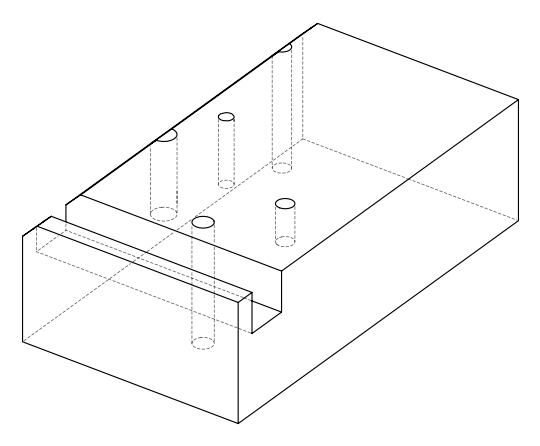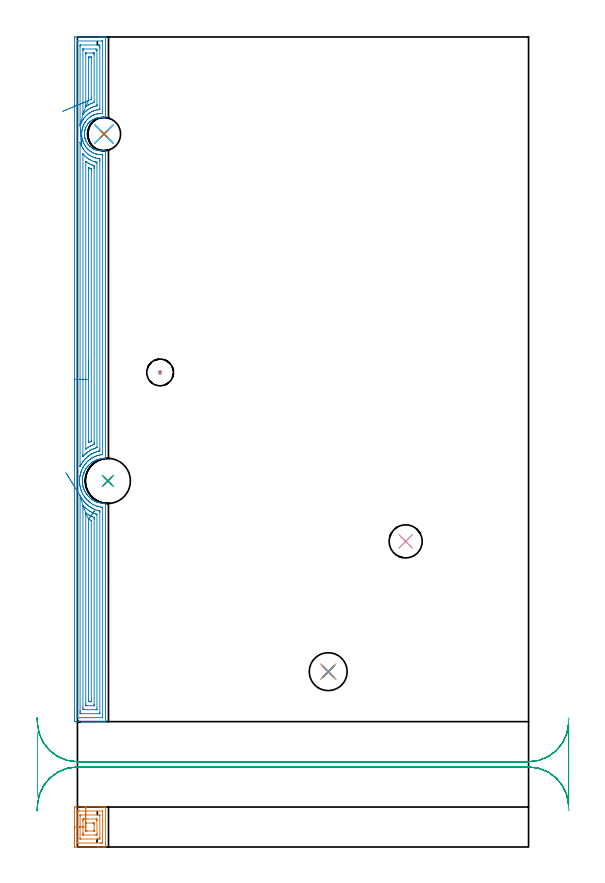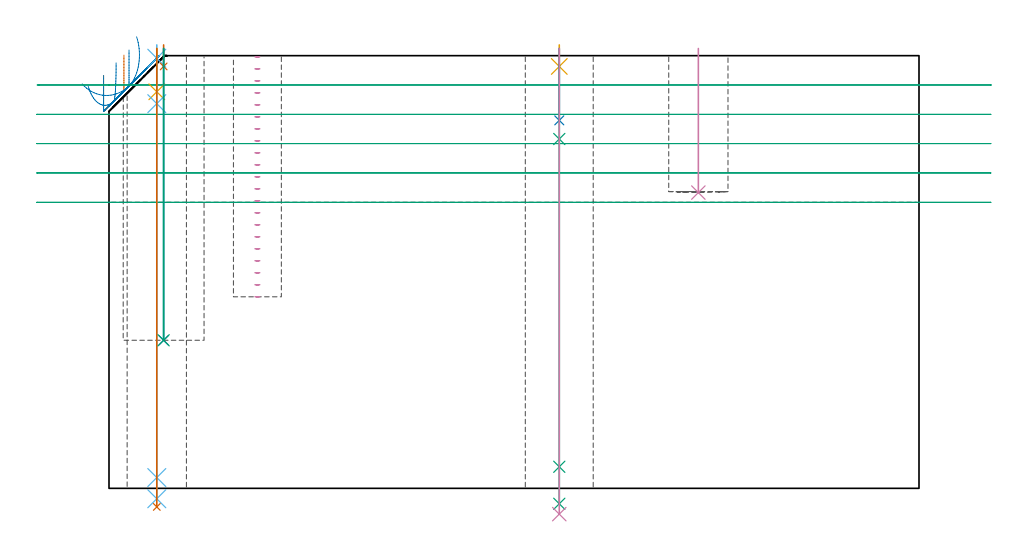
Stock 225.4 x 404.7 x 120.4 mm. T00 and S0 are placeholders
(PLAN: 16 operations, 12 tool changes, 27.5 min)
(1 AREA_MILL | FG_CHAMFER_SURFACE | UGT0205_001 | 1.2 min | 3278 mm3)
(2 AREA_MILL_1 | FG_CHAMFER_SURFACE_1 | UGT0205_001 | 16.14 min | 41947 mm3)
(3 MILL_RECTANGULAR_SLOT | SLOT_RECTANGULAR | UGT0201_019 | Follow Part, ap 10, ae 75% | 6.27 min | 390053 mm3)
(4 MILL_BLIND_HOLE_FROM_SOLID_MATERIAL | STEP1POCKET | UGT0201_129 | Spiral | 0.57 min | 9337 mm3)
(5 SPOT_DRILL | STEP1HOLE | NXT0321_9005460120000 | 0.05 min | 193 mm3)
(6 SPOT_DRILL_1 | STEP1HOLE_1 | NXT0321_9005460120000 | 0.03 min | 6 mm3)
(7 SPOT_DRILL_2 | STEP1POCKET_1 | NXT0321_9005460120000 | 0.05 min | 106 mm3)
(8 DRILL_BLIND_HOLE_INTO_CENTER | STEP1HOLE | UGT0301_515 | 0.08 min | 1547 mm3)
(9 GUN_DRILL_THROUGH_HOLE | STEP1HOLE | UGT0307_009 | 0.62 min | 11852 mm3)
(10 DRILL_TO_ENLARGE_THROUGH_HOLE | STEP1HOLE | UGT0301_257 | 0.52 min | 20157 mm3)
(11 DRILL_BLIND_HOLE_INTO_CENTER_1 | STEP1HOLE_1 | NXT0301_038 | 0.05 min | 256 mm3)
(12 GUN_DRILL_THROUGH_HOLE_1 | STEP1HOLE_1 | UGT0307_002 | 0.57 min | 3075 mm3)
(13 SPADE_DRILL_TO_ENLARGE_THROUGH_HOLE | STEP1HOLE_1 | UGT0306_007 | 0.51 min | 21754 mm3)
(14 DRILL_BLIND_HOLE_INTO_CENTER_2 | STEP1POCKET_1 | UGT0301_515 | 0.33 min | 8365 mm3)
(15 DRILL_TO_ENLARGE_BLIND_HOLE | STEP1POCKET_1 | UGT0301_378 | 0.33 min | 21968 mm3)
(16 INDEXABLE_INSERT_DRILL_BLIND_HOLE_FROM_SOLID | STEP1POCKET_2 | NXT0302_004 | 0.16 min | 8108 mm3)
(TOOL UGT0205_001 | Chamfer Mill 20 x 3 x 45 deg. | D20 FL50 Z2)
(TOOL UGT0201_019 | End mill 40 mm | D40 FL63 Z6)
(TOOL UGT0201_129 | Carbide End Mill 11.9 | D11.9 FL15 Z4)
(TOOL NXT0321_9005460120000 | NC Spot Drill, 142deg, 12mm, Carbide, Uncoated | D12 PA142 FL30 Z2)
(TOOL UGT0301_515 | Carbide Drill 12.0 mm | D12 PA118 FL101 Z2)
(TOOL UGT0307_009 | Gun Drill 12 mm | D12 PA130 FL24 Z1)
(TOOL UGT0301_257 | Twist Drill 18.9 mm | D18.9 PA118 FL135 Z2)
(TOOL NXT0301_038 | Carbide Drill 6.7mm [860.1-0670-034A1-MM 2214] | D6.7 PA140 FL53 Z2)
(TOOL UGT0307_002 | Gun Drill 6 mm | D6 PA130 FL24 Z1)
(TOOL UGT0306_007 | Spade Drill 16.5mm | D16.5 PA132 FL10 Z2)
(TOOL UGT0301_378 | Twist Drill Flat Bottom 22.5 mm | D22.5 PA180 FL155 Z2)
(TOOL NXT0302_004 | Index. Insert Drill 16.5mm [880-D1650L20-05] | D16.5 PA176 FL83 Z2)
(OP 1 AREA_MILL)
G17 G21 G94 G90
T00 M6
G54
G17 G0 G90 X-1.5 Y0. S1061 M3
G43 Z130.4 H0
Z114.9
G94 G1 Y0.038 Z114.028 F250.
Y0.152 Z113.164
Y0.341 Z112.312
Y0.603 Z111.48
Y0.937 Z110.674
Y1.34 Z109.9
Y1.808 Z109.164
Y2.34 Z108.472
Y2.929 Z107.829
Y3.572 Z107.24
Y4.264 Z106.709
Y5. Z106.24
Y5.774 Z105.837
Y6.58 Z105.503
Y7.412 Z105.241
Y8.264 Z105.052
Y9.128 Z104.938
Y10. Z104.9
Y19.381
X-1.497 Y19.668 Z104.902
X-1.492 Y19.99 Z104.906
X-1.166 Y20. Z105.232
X10.713 Z117.108
X12.155 Z118.551
X12.499 Z118.894
X13.187 Z119.587
X13.531 Z119.93
X13.938 Y19.998 Z120.33
X13.972 Y19.995 Z120.363
X13.997 Y19.991 Z120.388
X14. Y19.828 Z120.4
Y0.172
X13.997 Y0.01 Z120.388
X13.94 Y0.007 Z120.331
X13.53 Y0. Z119.93
X13.188 Z119.587
X12.499 Z118.894
X11.262 Z117.659
X10.713 Z117.108
X10.095 Z116.49
X-1.166 Z105.231
X-1.492 Y0.01 Z104.906
X-1.499 Y0.334 Z104.899
Y0.35
X-1.5 Y10. Z104.9
X-0.086 Z106.314
Y17.681
X-0.085 Y17.768 Z106.315
X-0.081 Y17.942 Z106.319
X-0.079 Y17.986 Z106.321
X-0.072 Y17.991 Z106.328
X-0.049 Y17.995 Z106.351
X0.001 Y17.998 Z106.401
X0.489 Y18. Z106.889
X0.894 Z107.294
X12.499 Y17.999 Z118.899
X12.557 Y17.998 Z118.957
X12.573 Y17.995 Z118.973
X12.577 Y17.992 Z118.977
X12.579 Y17.97 Z118.979
X12.583 Y17.855 Z118.983
X12.585 Y17.681 Z118.985
X12.586 Y17.594 Z118.986
Y2.319
X12.585 Y2.232 Z118.985
X12.581 Y2.058 Z118.981
X12.579 Y2.014 Z118.979
X12.572 Y2.009 Z118.972
X12.549 Y2.005 Z118.949
X12.499 Y2.002 Z118.899
X12.011 Y2. Z118.411
X11.606 Z118.006
X0.001 Y2.001 Z106.401
X-0.057 Y2.002 Z106.343
X-0.073 Y2.005 Z106.327
X-0.077 Y2.008 Z106.323
X-0.079 Y2.03 Z106.321
X-0.083 Y2.145 Z106.317
X-0.085 Y2.319 Z106.315
X-0.086 Y2.406 Z106.314
Y10.
X1.328 Z107.728
X1.329 Y15.372 Z107.729
Y15.807
X1.33 Y15.922 Z107.73
X1.333 Y15.978 Z107.733
X1.334 Y15.985 Z107.734
X1.348 Y15.99 Z107.748
X1.402 Y15.995 Z107.802
X1.595 Y15.999 Z107.995
X10.906 Z117.306
X11.034 Y15.998 Z117.434
X11.137 Y15.993 Z117.537
X11.165 Y15.99 Z117.565
X11.166 Y15.984 Z117.566
X11.169 Y15.96 Z117.569
X11.171 Y15.807 Z117.571
Y4.628
Y4.193
X11.17 Y4.078 Z117.57
X11.167 Y4.022 Z117.567
X11.166 Y4.015 Z117.566
X11.152 Y4.01 Z117.552
X11.098 Y4.006 Z117.498
X10.905 Y4.001 Z117.305
X1.594 Z107.994
X1.466 Y4.002 Z107.866
X1.363 Y4.007 Z107.763
X1.335 Y4.01 Z107.735
X1.333 Y4.016 Z107.733
X1.331 Y4.04 Z107.731
X1.329 Y4.193 Z107.729
X1.328 Y10. Z107.728
X2.743 Z109.143
Y13.063
Y13.127
X2.749 Y13.951 Z109.149
X2.759 Y13.99 Z109.159
X2.809 Y13.995 Z109.209
X2.918 Y13.998 Z109.318
X3.136 Y14. Z109.536
X3.572 Z109.972
X9.373 Z115.773
X9.586 Y13.998 Z115.986
X9.692 Y13.995 Z116.092
X9.74 Y13.99 Z116.14
X9.75 Y13.96 Z116.15
X9.757 Y13.191 Z116.157
Y13.127
Y6.873
X9.751 Y6.049 Z116.151
X9.741 Y6.01 Z116.141
X9.691 Y6.005 Z116.091
X9.582 Y6.002 Z115.982
X9.364 Y6. Z115.764
X8.928 Z115.328
X3.127 Z109.527
X2.914 Y6.002 Z109.314
X2.808 Y6.005 Z109.208
X2.76 Y6.01 Z109.16
X2.75 Y6.04 Z109.15
X2.743 Y6.809 Z109.143
Y6.873
Y10.
X4.157 Z110.557
X4.158 Y11.647 Z110.558
X4.163 Y11.955 Z110.563
X4.164 Y11.989 Z110.564
X4.177 Y11.992 Z110.577
X4.218 Y11.996 Z110.618
X4.3 Y11.999 Z110.7
X7.376 Y12. Z113.776
X8.035 Y11.998 Z114.435
X8.272 Y11.996 Z114.672
X8.327 Y11.99 Z114.727
X8.336 Y11.975 Z114.736
X8.339 Y11.93 Z114.739
X8.342 Y11.34 Z114.742
X8.343 Y11.032 Z114.743
Y8.66
X8.342 Y8.353 Z114.742
X8.337 Y8.045 Z114.737
X8.336 Y8.011 Z114.736
X8.323 Y8.008 Z114.723
X8.282 Y8.004 Z114.682
X8.2 Y8.001 Z114.6
X5.124 Y8. Z111.524
X4.465 Y8.002 Z110.865
X4.228 Y8.004 Z110.628
X4.173 Y8.01 Z110.573
X4.164 Y8.025 Z110.564
X4.161 Y8.07 Z110.561
X4.158 Y8.66 Z110.558
X4.157 Y8.968 Z110.557
Y9.553
Y10.
Y10.872 Z110.595
Y11.736 Z110.709
Y12.588 Z110.898
Y13.42 Z111.16
Y14.226 Z111.494
Y15. Z111.897
Y15.736 Z112.365
Y16.428 Z112.897
Y17.071 Z113.486
Y17.66 Z114.129
Y18.191 Z114.821
Y18.66 Z115.557
Y19.063 Z116.331
Y19.397 Z117.137
Y19.659 Z117.969
Y19.848 Z118.821
Y19.962 Z119.685
Y20. Z120.557
G0 Z130.4
M5
M2
(OP 2 AREA_MILL_1)
G17 G21 G94 G90
T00 M6
G54
G17 G0 G90 X-1.5 Y223.65 S1061 M3
G43 Z130.4 H0
Z114.9
G94 G1 Y223.688 Z114.028 F250.
Y223.802 Z113.164
Y223.991 Z112.312
Y224.253 Z111.48
Y224.587 Z110.674
Y224.99 Z109.9
Y225.459 Z109.164
Y225.99 Z108.472
Y226.579 Z107.829
Y227.222 Z107.24
Y227.914 Z106.708
Y228.65 Z106.24
Y229.424 Z105.837
Y230.23 Z105.503
Y231.062 Z105.241
Y231.914 Z105.052
Y232.778 Z104.938
Y233.65 Z104.9
Y404.096
X-1.497 Y404.383 Z104.902
X-1.492 Y404.69 Z104.906
X-1.179 Y404.7 Z105.218
X10.713 Z117.107
X11.289 Z117.686
X11.606 Z118.002
X12.182 Z118.578
X12.499 Z118.894
X13.132 Z119.532
X13.568 Z119.968
X13.945 Y404.693 Z120.336
X13.997 Y404.69 Z120.388
X14. Y404.542 Z120.4
Y364.384
X13.997 Y364.216 Z120.389
X13.942 Y364.225 Z120.334
X13.696 Y364.273 Z120.096
X13.524 Y364.312 Z119.924
X13.079 Y364.394 Z119.479
X12.635 Y364.451 Z119.035
X12.191 Y364.484 Z118.591
X11.747 Y364.493 Z118.147
X11.412 Y364.481 Z117.812
X11.303 Y364.477 Z117.702
X10.859 Y364.438 Z117.256
X10.713 Y364.417 Z117.11
X10.416 Y364.375 Z116.813
X9.971 Y364.287 Z116.367
X9.573 Y364.185 Z115.969
X9.528 Y364.174 Z115.924
X9.079 Y364.039 Z115.477
X8.639 Y363.868 Z115.038
X8.333 Y363.738 Z114.731
X8.035 Y363.582 Z114.433
X7.75 Y363.432 Z114.149
X7.589 Y363.336 Z113.987
X7.301 Y363.164 Z113.701
X7.178 Y363.081 Z113.578
X6.862 Y362.87 Z113.262
X6.827 Y362.844 Z113.227
X6.395 Y362.484 Z112.793
X6.358 Y362.451 Z112.756
X6.25 Y362.353 Z112.645
X6.162 Y362.275 Z112.561
X6.027 Y362.153 Z112.426
X5.975 Y362.106 Z112.372
X5.82 Y361.95 Z112.219
X5.738 Y361.856 Z112.137
X5.655 Y361.76 Z112.05
X5.545 Y361.636 Z111.944
X5.477 Y361.559 Z111.876
X5.444 Y361.52 Z111.842
X5.357 Y361.411 Z111.753
X5.237 Y361.261 Z111.632
X5.086 Y361.076 Z111.485
X5.062 Y361.039 Z111.462
X4.782 Y360.613 Z111.182
X4.544 Y360.205 Z110.94
X4.518 Y360.162 Z110.915
X4.465 Y360.055 Z110.862
X4.4 Y359.922 Z110.795
X4.198 Y359.521 Z110.597
X4.094 Y359.268 Z110.493
X3.935 Y358.823 Z110.334
X3.795 Y358.362 Z110.195
X3.744 Y358.138 Z110.137
X3.693 Y357.928 Z110.087
X3.649 Y357.692 Z110.042
X3.608 Y357.48 Z110.004
X3.549 Y357.033 Z109.948
X3.527 Y356.713 Z109.917
X3.525 Y356.711
X3.517 Y356.617 Z109.915
X3.516 Y356.615
X3.514 Y356.586 Z109.913
X3.503 Y356.25 Z109.901
X3.511 Y355.915 Z109.906
Y355.907
X3.516 Y355.804 Z109.912
X3.522 Y355.692 Z109.918
X3.546 Y355.461 Z109.938
X3.56 Y355.285 Z109.958
X3.564 Y355.244 Z109.962
X3.599 Y355.014 Z109.992
X3.628 Y354.798 Z110.027
X3.635 Y354.761 Z110.034
X3.718 Y354.349 Z110.117
X3.777 Y354.122 Z110.175
X3.833 Y353.903 Z110.231
X3.87 Y353.79 Z110.267
X3.977 Y353.454 Z110.374
X3.984 Y353.433 Z110.382
X4.061 Y353.23 Z110.456
X4.11 Y353.091 Z110.51
X4.141 Y353.009 Z110.54
X4.167 Y352.948 Z110.566
X4.199 Y352.876 Z110.596
X4.244 Y352.783 Z110.64
X4.383 Y352.493 Z110.782
X4.464 Y352.338 Z110.864
X4.582 Y352.115 Z110.981
X4.826 Y351.716 Z111.225
X5.006 Y351.445 Z111.405
X5.086 Y351.325 Z111.485
X5.162 Y351.221 Z111.562
X5.398 Y350.938 Z111.797
X5.54 Y350.767 Z111.939
X5.937 Y350.327 Z112.335
X5.975 Y350.291 Z112.373
X6.412 Y349.902 Z112.81
X6.862 Y349.533 Z113.262
X6.999 Y349.433 Z113.399
X7.371 Y349.19 Z113.77
X7.569 Y349.072 Z113.969
X7.75 Y348.964 Z114.15
X7.976 Y348.846 Z114.375
X8.035 Y348.816 Z114.432
X8.127 Y348.768 Z114.526
X8.176 Y348.742 Z114.575
X8.3 Y348.684 Z114.699
X8.482 Y348.601 Z114.876
X8.64 Y348.527 Z115.036
X8.77 Y348.48 Z115.166
X8.928 Y348.423 Z115.322
X9.081 Y348.367 Z115.478
X9.224 Y348.321 Z115.623
X9.526 Y348.226 Z115.926
X9.821 Y348.151 Z116.22
X9.969 Y348.113 Z116.369
X10.265 Y348.055 Z116.665
X10.414 Y348.025 Z116.814
X10.713 Y347.982 Z117.113
X10.858 Y347.962 Z117.258
X11.303 Y347.923 Z117.702
X11.747 Y347.907 Z118.146
X12.191 Y347.916 Z118.591
X12.636 Y347.949 Z119.035
X13.079 Y348.006 Z119.478
X13.525 Y348.088 Z119.923
X13.606 Y348.107 Z120.004
X13.838 Y348.159 Z120.235
X13.893 Y348.169 Z120.29
X13.995 Y348.185 Z120.391
X14. Y347.875 Z120.4
Y194.385
X13.997 Y194.156 Z120.389
X13.912 Y194.144 Z120.305
X13.081 Y194.121 Z119.475
X12.192 Y194.036 Z118.589
X11.303 Y193.887 Z117.702
X11.182 Y193.864 Z117.582
X10.692 Y193.727 Z117.092
X10.415 Y193.649 Z116.813
X10.267 Y193.601 Z116.663
X9.969 Y193.505 Z116.368
X9.774 Y193.43 Z116.172
X9.663 Y193.388 Z116.062
X9.527 Y193.335 Z115.925
X8.689 Y192.969 Z115.089
X8.638 Y192.944 Z115.038
X8.191 Y192.7 Z114.591
X8.054 Y192.619 Z114.454
X7.75 Y192.438 Z114.15
X7.589 Y192.333 Z113.989
X7.196 Y192.075 Z113.595
X6.862 Y191.827 Z113.262
X6.471 Y191.511 Z112.87
X6.09 Y191.181 Z112.488
X5.975 Y191.073 Z112.373
X5.804 Y190.9 Z112.201
X5.591 Y190.685 Z111.989
X5.295 Y190.369 Z111.694
X5.219 Y190.287 Z111.617
X5.086 Y190.131 Z111.485
X4.796 Y189.766 Z111.196
X4.52 Y189.393 Z110.919
X4.277 Y189.031 Z110.676
X4.198 Y188.913 Z110.597
X3.949 Y188.499 Z110.349
X3.71 Y188.055 Z110.108
X3.488 Y187.605 Z109.886
X3.311 Y187.203 Z109.707
X3.274 Y187.109 Z109.673
X3.197 Y186.907 Z109.596
X3.158 Y186.8 Z109.553
X3.123 Y186.711 Z109.52
X3.099 Y186.639 Z109.496
X2.973 Y186.265 Z109.371
X2.843 Y185.817 Z109.239
X2.733 Y185.371 Z109.129
X2.641 Y184.923 Z109.038
X2.612 Y184.746 Z109.01
X2.585 Y184.569 Z108.98
X2.569 Y184.476 Z108.966
X2.554 Y184.35 Z108.95
X2.515 Y184.029 Z108.911
X2.489 Y183.676 Z108.879
X2.48 Y183.582 Z108.873
X2.459 Y183.135 Z108.857
Y182.836 Z108.856
X2.46 Y182.812
Y182.786 Z108.854
Y182.777 Z108.855
X2.459 Y182.748 Z108.856
Y182.688
X2.478 Y182.241 Z108.872
X2.489 Y182.123 Z108.879
X2.501 Y181.938 Z108.898
X2.505 Y181.892 Z108.901
X2.512 Y181.793 Z108.909
X2.565 Y181.346 Z108.964
X2.636 Y180.899 Z109.036
X2.727 Y180.452 Z109.124
X2.769 Y180.278 Z109.167
X2.812 Y180.107 Z109.208
X2.831 Y180.027 Z109.229
X2.836 Y180.004 Z109.235
X2.902 Y179.776 Z109.3
X2.937 Y179.661 Z109.332
X2.965 Y179.558 Z109.362
X3.116 Y179.11 Z109.513
X3.282 Y178.664 Z109.68
X3.31 Y178.594 Z109.709
X3.572 Y178.039 Z109.97
X3.65 Y177.876 Z110.046
X3.699 Y177.77 Z110.096
X3.938 Y177.323 Z110.338
X4.139 Y176.984 Z110.538
X4.202 Y176.876 Z110.601
X4.51 Y176.425 Z110.91
X4.754 Y176.091 Z111.154
X4.833 Y175.982 Z111.233
X5.06 Y175.706 Z111.457
X5.086 Y175.674 Z111.484
X5.61 Y175.088 Z112.01
X5.789 Y174.905 Z112.189
X5.974 Y174.73 Z112.374
X6.58 Y174.194 Z112.979
X6.696 Y174.102 Z113.095
X6.863 Y173.972 Z113.261
X7.018 Y173.86 Z113.416
X7.303 Y173.655 Z113.7
X7.589 Y173.464 Z113.987
X7.751 Y173.355 Z114.149
X7.841 Y173.3 Z114.239
X8.035 Y173.189 Z114.434
X8.237 Y173.073 Z114.636
X8.436 Y172.968 Z114.835
X8.638 Y172.86 Z115.038
X8.867 Y172.752 Z115.265
X8.928 Y172.723 Z115.324
X9.038 Y172.67 Z115.438
X9.08 Y172.651 Z115.479
X9.208 Y172.595 Z115.607
X9.374 Y172.523 Z115.77
X9.527 Y172.457 Z115.925
X9.653 Y172.406 Z116.052
X9.745 Y172.373 Z116.144
X10.032 Y172.271 Z116.432
X10.414 Y172.151 Z116.814
X11.302 Y171.921 Z117.702
X12.191 Y171.764 Z118.589
X13.079 Y171.679 Z119.477
X13.929 Y171.655 Z120.328
X13.992 Y171.65 Z120.39
X13.995 Y171.646 Z120.393
X14. Y171.629 Z120.4
Y62.758
X13.997 Y62.61 Z120.388
X13.945 Y62.607 Z120.336
X13.568 Y62.6 Z119.967
X13.132 Z119.532
X12.499 Z118.894
X11.289 Z117.686
X10.713 Z117.108
X-1.13 Z105.267
X-1.18 Y62.601 Z105.217
X-1.492 Y62.61 Z104.906
X-1.499 Y62.92 Z104.899
Y62.941
X-1.5 Y233.65 Z104.9
X-0.086 Z106.314
Y402.398
X-0.084 Y402.485 Z106.316
X-0.079 Y402.658 Z106.321
X-0.077 Y402.692 Z106.323
X-0.071 Y402.694 Z106.329
X-0.047 Y402.697 Z106.353
X0.001 Y402.699 Z106.401
X12.11 Z118.51
X12.499 Y402.692 Z118.899
X12.553 Y402.69 Z118.953
X12.579 Y402.68 Z118.979
X12.585 Y402.311 Z118.985
X12.586 Y367.421 Z118.986
X12.581 Y366.615 Z118.981
X12.579 Y366.535 Z118.979
X12.571 Y366.468 Z118.971
X12.499 Y366.47 Z118.899
X11.735 Y366.487 Z118.135
X11.606 Y366.482 Z118.006
X10.891 Y366.438 Z117.291
X10.713 Y366.418 Z117.113
X10.112 Y366.324 Z116.512
X9.821 Y366.267 Z116.221
X9.384 Y366.16 Z115.784
X8.928 Y366.029 Z115.328
X8.696 Y365.955 Z115.096
X8.089 Y365.723 Z114.489
X8.051 Y365.707 Z114.451
X8.035 Y365.699 Z114.435
X7.462 Y365.404 Z113.862
X7.143 Y365.23 Z113.543
X6.892 Y365.081 Z113.292
X6.489 Y364.831 Z112.889
X6.347 Y364.733 Z112.747
X6.25 Y364.662 Z112.65
X5.849 Y364.339 Z112.249
X5.357 Y363.921 Z111.757
X4.921 Y363.482 Z111.321
X4.531 Y363.046 Z110.931
X4.5 Y363.01 Z110.9
X4.109 Y362.509 Z110.509
X3.869 Y362.153 Z110.269
X3.754 Y361.972 Z110.154
X3.572 Y361.676 Z109.972
X3.421 Y361.412 Z109.821
X3.342 Y361.261 Z109.742
X3.122 Y360.818 Z109.522
X2.915 Y360.369 Z109.315
X2.874 Y360.272 Z109.274
X2.847 Y360.201 Z109.247
X2.679 Y359.738 Z109.079
X2.615 Y359.54 Z109.015
X2.596 Y359.476 Z108.996
X2.494 Y359.122 Z108.894
X2.423 Y358.84 Z108.823
X2.361 Y358.584 Z108.761
X2.267 Y358.104 Z108.667
X2.203 Y357.692 Z108.603
X2.156 Y357.322 Z108.556
X2.114 Y356.799 Z108.514
X2.101 Y356.485 Z108.501
Y355.907
X2.105 Y355.748 Z108.505
X2.114 Y355.579 Z108.514
X2.165 Y355.014 Z108.565
X2.222 Y354.579 Z108.622
X2.3 Y354.122 Z108.7
X2.448 Y353.461 Z108.848
X2.508 Y353.23 Z108.908
X2.679 Y352.667 Z109.079
X2.796 Y352.337 Z109.196
X2.865 Y352.151 Z109.265
X3.056 Y351.711 Z109.456
X3.184 Y351.445 Z109.584
X3.572 Y350.722 Z109.972
X3.671 Y350.552 Z110.071
X3.831 Y350.293 Z110.231
X4.161 Y349.821 Z110.561
X4.285 Y349.66 Z110.685
X4.465 Y349.447 Z110.865
X5.062 Y348.768 Z111.462
X5.357 Y348.488 Z111.757
X5.679 Y348.202 Z112.079
X6.071 Y347.875 Z112.471
X6.25 Y347.74 Z112.65
X6.696 Y347.43 Z113.096
X7.143 Y347.166 Z113.543
X7.47 Y346.983 Z113.87
X8.035 Y346.712 Z114.435
X8.501 Y346.518 Z114.901
X8.928 Y346.376 Z115.328
X9.294 Y346.263 Z115.694
X9.779 Y346.132 Z116.179
X9.821 Y346.124 Z116.221
X9.986 Y346.09 Z116.386
X10.713 Y345.981 Z117.113
X10.84 Y345.964 Z117.24
X11.606 Y345.921 Z118.006
X11.781 Y345.915 Z118.181
X12.499 Y345.934 Z118.899
X12.548 Z118.948
X12.571 Y345.932 Z118.971
X12.579 Y345.904 Z118.979
X12.581 Y345.807 Z118.981
X12.585 Y345.459 Z118.985
X12.586 Y345.285 Z118.986
Y345.198
X12.585 Y196.976 Z118.985
X12.58 Y196.17 Z118.98
X12.579 Y196.09 Z118.979
X11.795 Y195.981 Z118.195
X11.606 Y195.948 Z118.006
X11.038 Y195.845 Z117.438
X10.713 Y195.761 Z117.113
X10.333 Y195.657 Z116.733
X9.821 Y195.502 Z116.221
X9.652 Y195.447 Z116.052
X9.19 Y195.277 Z115.59
X9.006 Y195.2 Z115.406
X8.928 Y195.166 Z115.328
X8.391 Y194.922 Z114.791
X8.035 Y194.748 Z114.435
X7.799 Y194.621 Z114.199
X7.377 Y194.385 Z113.777
X7.231 Y194.297 Z113.631
X7.143 Y194.24 Z113.543
X6.695 Y193.941 Z113.095
X6.25 Y193.627 Z112.65
X6.173 Y193.57 Z112.573
X6.074 Y193.493 Z112.474
X5.685 Y193.165 Z112.085
X5.357 Y192.882 Z111.757
X5.21 Y192.748 Z111.61
X5.057 Y192.6 Z111.457
X4.765 Y192.3 Z111.165
X4.465 Y191.983 Z110.865
X4.334 Y191.839 Z110.734
X4.221 Y191.708 Z110.621
X3.935 Y191.345 Z110.335
X3.572 Y190.878 Z109.972
X3.545 Y190.842 Z109.945
X3.527 Y190.816 Z109.927
X3.191 Y190.304 Z109.591
X2.955 Y189.923 Z109.355
X2.854 Y189.749 Z109.254
X2.679 Y189.437 Z109.079
X2.54 Y189.17 Z108.94
X2.471 Y189.031 Z108.871
X2.252 Y188.565 Z108.652
X2.065 Y188.138 Z108.465
X2.018 Y188.023 Z108.418
X1.986 Y187.939 Z108.386
X1.787 Y187.394 Z108.187
X1.749 Y187.283 Z108.149
X1.738 Y187.246 Z108.138
X1.546 Y186.595 Z107.946
X1.483 Y186.354 Z107.883
X1.37 Y185.878 Z107.77
X1.285 Y185.461 Z107.685
X1.252 Y185.282 Z107.652
X1.227 Y185.128 Z107.627
X1.151 Y184.569 Z107.551
X1.123 Y184.34 Z107.523
X1.071 Y183.676 Z107.471
X1.064 Y183.507 Z107.464
X1.05 Y182.784 Z107.45
X1.051 Y182.627 Z107.451
X1.086 Y181.892 Z107.486
X1.104 Y181.682 Z107.504
X1.178 Y180.999 Z107.578
X1.198 Y180.847 Z107.598
X1.227 Y180.667 Z107.627
X1.332 Y180.107 Z107.732
X1.459 Y179.542 Z107.859
X1.543 Y179.215 Z107.943
X1.787 Y178.405 Z108.187
X1.828 Y178.281 Z108.228
X2.025 Y177.765 Z108.425
X2.167 Y177.43 Z108.567
X2.493 Y176.723 Z108.893
X2.589 Y176.537 Z108.989
X2.679 Y176.369 Z109.079
X3.095 Y175.645 Z109.495
X3.572 Y174.939 Z109.972
X3.706 Y174.753 Z110.106
X4.147 Y174.178 Z110.547
X4.428 Y173.86 Z110.828
X4.465 Y173.82 Z110.865
X4.876 Y173.383 Z111.276
X5.302 Y172.968 Z111.702
X5.357 Y172.917 Z111.757
X5.806 Y172.52 Z112.206
X6.25 Y172.176 Z112.65
X6.383 Y172.075 Z112.783
X7.143 Y171.56 Z113.543
X7.78 Y171.183 Z114.18
X8.035 Y171.049 Z114.435
X8.31 Y170.909 Z114.71
X8.928 Y170.635 Z115.328
X9.163 Y170.534 Z115.563
X9.814 Y170.291 Z116.214
X9.824 Y170.288 Z116.224
X10.713 Y170.048 Z117.113
X11.042 Y169.962 Z117.442
X11.606 Y169.861 Z118.006
X12.123 Y169.774 Z118.523
X12.499 Y169.728 Z118.899
X12.545 Y169.72 Z118.945
X12.57 Y169.713 Z118.97
X12.579 Y169.704 Z118.979
X12.581 Y169.659 Z118.981
X12.585 Y169.485 Z118.985
Y169.398
X12.586 Y169.311 Z118.986
X12.585 Y64.903 Z118.985
X12.584 Y64.815 Z118.984
X12.579 Y64.642 Z118.979
X12.577 Y64.608 Z118.977
X12.571 Y64.606 Z118.971
X12.547 Y64.603 Z118.947
X12.499 Y64.601 Z118.899
X0.39 Z106.79
X0.001 Y64.608 Z106.401
X-0.053 Y64.61 Z106.347
X-0.079 Y64.62 Z106.321
X-0.085 Y64.989 Z106.315
X-0.086 Y233.65 Z106.314
X1.328 Z107.728
X1.329 Y351.977 Z107.729
X1.33 Y352.005 Z107.73
X1.334 Y352. Z107.734
X1.354 Y351.945 Z107.754
X1.387 Y351.844 Z107.787
X1.535 Y351.445 Z107.935
X1.787 Y350.81 Z108.187
X1.901 Y350.552 Z108.301
X2. Y350.339 Z108.4
X2.365 Y349.66 Z108.765
X2.477 Y349.459 Z108.877
X2.679 Y349.128 Z109.079
X2.915 Y348.768 Z109.315
X3.181 Y348.379 Z109.581
X3.572 Y347.884 Z109.972
X3.579 Y347.875 Z109.979
X3.63 Y347.817 Z110.03
X4.4 Y346.983 Z110.8
X4.465 Y346.921 Z110.865
X5.066 Y346.382 Z111.466
X5.357 Y346.145 Z111.757
X5.427 Y346.09 Z111.827
X5.908 Y345.755 Z112.308
X6.25 Y345.532 Z112.65
X6.812 Y345.198 Z113.212
X7.143 Y345.029 Z113.543
X7.48 Y344.861 Z113.88
X8.035 Y344.631 Z114.435
X8.909 Y344.325 Z115.309
X8.928 Y344.319 Z115.328
X8.972 Y344.306 Z115.372
X9.821 Y344.114 Z116.221
X10.056 Y344.07 Z116.456
X10.713 Y343.977 Z117.113
X11.08 Y343.94 Z117.48
X11.164 Y343.926 Z117.564
X11.167 Y343.852 Z117.567
X11.17 Y343.413 Z117.57
X11.171 Y342.956 Z117.571
Y342.521
Y198.847
X11.17 Y198.391 Z117.57
X11.166 Y197.955 Z117.566
X11.165 Y197.906 Z117.565
X10.837 Y197.831 Z117.237
X10.713 Y197.799 Z117.113
X10.134 Y197.641 Z116.534
X9.821 Y197.548 Z116.221
X9.451 Y197.431 Z115.851
X8.928 Y197.244 Z115.328
X8.796 Y197.194 Z115.196
X8.476 Y197.062 Z114.876
X8.171 Y196.927 Z114.571
X8.035 Y196.863 Z114.435
X7.569 Y196.636 Z113.969
X7.143 Y196.406 Z113.543
X6.991 Y196.321 Z113.391
X6.732 Y196.17 Z113.132
X6.438 Y195.982 Z112.838
X6.25 Y195.856 Z112.65
X5.908 Y195.619 Z112.308
X5.432 Y195.277 Z111.832
X5.39 Y195.245 Z111.79
X5.357 Y195.217 Z111.757
X4.907 Y194.836 Z111.307
X4.465 Y194.454 Z110.865
X4.428 Y194.421 Z110.828
X4.391 Y194.385 Z110.791
X3.987 Y193.97 Z110.387
X3.572 Y193.541 Z109.972
X3.549 Y193.516 Z109.949
X3.528 Y193.493 Z109.928
X3.145 Y193.027 Z109.545
X2.805 Y192.6 Z109.205
X2.751 Y192.529 Z109.151
X2.679 Y192.431 Z109.079
X2.383 Y192.004 Z108.783
X2.182 Y191.708 Z108.582
X2.029 Y191.465 Z108.429
X1.787 Y191.069 Z108.187
X1.694 Y190.908 Z108.094
X1.643 Y190.816 Z108.043
X1.448 Y190.452 Z107.848
X1.381 Y190.329 Z107.781
X1.349 Y190.273 Z107.749
X1.338 Y190.256 Z107.738
X1.335 Y190.267 Z107.735
X1.33 Y190.307 Z107.73
X1.329 Y190.33 Z107.729
Y190.381
X1.328 Y233.65 Z107.728
X2.743 Z109.143
Y346.09
X2.744 Y346.213 Z109.144
X2.746 Y346.242 Z109.146
X2.747 Y346.244 Z109.147
X2.752 Y346.242 Z109.152
X2.779 Y346.218 Z109.179
X3.572 Y345.366 Z109.972
X3.749 Y345.198 Z110.149
X4.465 Y344.574 Z110.865
X4.799 Y344.306 Z111.199
X5.357 Y343.911 Z111.757
X5.656 Y343.718 Z112.056
X6.155 Y343.413 Z112.555
X6.25 Y343.36 Z112.65
X6.37 Y343.293 Z112.77
X7.143 Y342.922 Z113.543
X7.969 Y342.588 Z114.369
X8.035 Y342.564 Z114.435
X8.163 Y342.521 Z114.563
X8.741 Y342.342 Z115.141
X8.928 Y342.293 Z115.328
X9.233 Y342.216 Z115.633
X9.596 Y342.131 Z115.996
X9.651 Y342.117 Z116.051
X9.711 Y342.101 Z116.111
X9.75 Y342.088 Z116.15
X9.757 Y341.629 Z116.157
Y199.803
X9.756 Y199.739 Z116.156
X9.753 Y199.636 Z116.153
X9.751 Y199.592 Z116.151
X9.247 Y199.421 Z115.647
X8.928 Y199.308 Z115.328
X8.592 Y199.183 Z114.992
X8.035 Y198.961 Z114.435
X7.955 Y198.927 Z114.355
X7.77 Y198.847 Z114.17
X7.345 Y198.645 Z113.745
X7.143 Y198.543 Z113.543
X6.76 Y198.337 Z113.16
X6.25 Y198.052 Z112.65
X6.188 Y198.016 Z112.588
X6.087 Y197.955 Z112.487
X5.648 Y197.664 Z112.048
X5.357 Y197.467 Z111.757
X5.12 Y197.299 Z111.52
X4.797 Y197.062 Z111.197
X4.612 Y196.915 Z111.012
X4.465 Y196.794 Z110.865
X4.127 Y196.507 Z110.527
X3.737 Y196.17 Z110.137
X3.652 Y196.09 Z110.052
X3.572 Y196.013 Z109.972
X3.207 Y195.642 Z109.607
X2.852 Y195.277 Z109.252
X2.823 Y195.249 Z109.223
X2.764 Y195.193 Z109.164
X2.756 Y195.188 Z109.156
X2.75 Y195.207 Z109.15
X2.746 Y195.277 Z109.146
X2.744 Y195.407 Z109.144
X2.743 Y196.106 Z109.143
Y233.65
X4.157 Z110.557
X4.158 Y341.936 Z110.558
X4.16 Y342.244 Z110.56
X4.164 Y342.448 Z110.564
X4.167 Y342.496 Z110.567
X4.195 Y342.48 Z110.595
X4.261 Y342.437 Z110.661
X4.465 Y342.301 Z110.865
X5.141 Y341.845 Z111.541
X5.357 Y341.717 Z111.757
X5.51 Y341.629 Z111.91
X6.25 Y341.244 Z112.65
X6.975 Y340.904 Z113.375
X7.143 Y340.837 Z113.543
X7.399 Y340.736 Z113.799
X8.035 Y340.513 Z114.435
X8.235 Y340.442 Z114.635
X8.298 Y340.418 Z114.698
X8.327 Y340.405 Z114.727
X8.336 Y340.355 Z114.736
X8.339 Y340.151 Z114.739
X8.342 Y339.844 Z114.742
X8.343 Y339.536 Z114.743
Y338.951
Y202.109
X8.341 Y201.524 Z114.741
X8.338 Y201.221 Z114.738
X8.336 Y201.18 Z114.736
X8.309 Y201.165 Z114.709
X8.233 Y201.13 Z114.633
X8.035 Y201.045 Z114.435
X7.745 Y200.922 Z114.145
X7.143 Y200.661 Z113.543
X7.122 Y200.652 Z113.522
X7.079 Y200.632 Z113.479
X6.529 Y200.353 Z112.929
X6.25 Y200.203 Z112.65
X5.953 Y200.036 Z112.353
X5.446 Y199.739 Z111.846
X5.392 Y199.705 Z111.792
X5.357 Y199.683 Z111.757
X4.859 Y199.345 Z111.259
X4.465 Y199.072 Z110.865
X4.333 Y198.979 Z110.733
X4.242 Y198.915 Z110.642
X4.192 Y198.883 Z110.592
X4.166 Y198.867 Z110.566
X4.163 Y198.9 Z110.563
X4.159 Y198.982 Z110.559
X4.158 Y199.038 Z110.558
X4.157 Y199.155 Z110.557
Y233.65
X5.571 Z111.971
Y338.059
X5.572 Y338.737 Z111.972
X5.574 Y338.951 Z111.974
X5.578 Y339.29 Z111.978
X5.59 Y339.437 Z111.99
X5.917 Y339.285 Z112.317
X6.25 Y339.134 Z112.65
X6.658 Y338.951 Z113.058
X6.843 Y338.871 Z113.243
X6.917 Y338.838 Z113.317
X6.922 Y338.821 Z113.322
X6.924 Y338.781 Z113.324
X6.927 Y338.612 Z113.327
X6.929 Y338.273 Z113.329
Y338.059
X6.928 Y202.97 Z113.328
X6.927 Y202.8 Z113.327
X6.924 Y202.716 Z113.324
X6.922 Y202.679 Z113.322
X6.9 Y202.659 Z113.3
X6.401 Y202.417 Z112.801
X6.3 Y202.367 Z112.7
X5.578 Y201.997 Z111.978
X5.574 Y202.2 Z111.974
X5.573 Y202.417 Z111.973
X5.571 Y203.095 Z111.971
Y203.309
Y233.65
Y234.522 Z112.009
Y235.387 Z112.123
Y236.238 Z112.312
Y237.07 Z112.574
Y237.876 Z112.908
Y238.65 Z113.311
Y239.386 Z113.78
Y240.078 Z114.311
Y240.721 Z114.9
Y241.31 Z115.543
Y241.842 Z116.235
Y242.31 Z116.971
Y242.713 Z117.745
Y243.047 Z118.551
Y243.309 Z119.383
Y243.498 Z120.235
Y243.612 Z121.1
Y243.65 Z121.971
G0 Z130.4
X-5.793 Y187.044
Z111.912
G1 X-5.561 Y186.67 Z111.159
X-5.295 Y186.242 Z110.447
X-4.997 Y185.762 Z109.782
X-4.67 Y185.236 Z109.168
X-4.316 Y184.665 Z108.611
X-3.938 Y184.056 Z108.114
X-3.538 Y183.412 Z107.682
X-3.121 Y182.738 Z107.318
X-2.687 Y182.041 Z107.024
X-2.243 Y181.324 Z106.802
X-1.789 Y180.593 Z106.655
X-1.331 Y179.854 Z106.584
X-0.871 Y179.113 Z106.589
X-0.413 Y178.375 Z106.669
X0.04 Y177.646 Z106.825
X0.484 Y176.931 Z107.055
X0.915 Y176.235 Z107.358
X1.331 Y175.565 Z107.731
X1.345 Y175.543 Z107.745
X1.787 Y174.74 Z108.187
X2.12 Y174.195 Z108.52
X2.345 Y173.86 Z108.745
X2.679 Y173.378 Z109.079
X2.993 Y172.968 Z109.393
X3.248 Y172.647 Z109.648
X3.572 Y172.275 Z109.972
X3.752 Y172.075 Z110.152
X4.098 Y171.713 Z110.498
X4.465 Y171.36 Z110.865
X4.655 Y171.183 Z111.055
X5.029 Y170.86 Z111.429
X5.357 Y170.594 Z111.757
X5.752 Y170.291 Z112.152
X6.25 Y169.948 Z112.65
X6.574 Y169.729 Z112.974
X7.124 Y169.398 Z113.524
X7.169 Y169.372 Z113.569
X8.035 Y168.941 Z114.435
X8.866 Y168.568 Z115.266
X8.928 Y168.545 Z115.328
X9.038 Y168.506 Z115.438
X9.821 Y168.26 Z116.221
X10.171 Y168.156 Z116.571
X10.713 Y168.017 Z117.113
X11.038 Y167.94 Z117.438
X11.113 Y167.921 Z117.513
X11.154 Y167.907 Z117.554
X11.165 Y167.9 Z117.565
X11.166 Y167.887 Z117.566
X11.17 Y167.766 Z117.57
X11.171 Y167.614 Z117.571
Y167.156
Y67.209
X11.169 Y66.774 Z117.569
X11.167 Y66.66 Z117.567
X11.165 Y66.612 Z117.565
X11.061 Y66.607 Z117.461
X10.886 Y66.601 Z117.286
X1.96 Z108.36
X1.787 Y66.604 Z108.187
X1.613 Y66.61 Z108.013
X1.335 Y66.631 Z107.735
X1.333 Y66.774 Z107.733
X1.33 Y67.231 Z107.73
X1.329 Y67.666 Z107.729
Y68.124
Y175.441
X1.331 Y175.565 Z107.731
X2.749 Y170.596 Z109.149
X2.841 Y170.525 Z109.241
X3.076 Y170.291 Z109.476
X3.572 Y169.802 Z109.972
X4.013 Y169.398 Z110.413
X4.465 Y169.012 Z110.865
X5.113 Y168.506 Z111.513
X5.357 Y168.333 Z111.757
X5.915 Y167.948 Z112.315
X6.25 Y167.748 Z112.65
X6.48 Y167.614 Z112.88
X7.143 Y167.27 Z113.543
X7.827 Y166.93 Z114.227
X8.035 Y166.838 Z114.435
X8.306 Y166.721 Z114.706
X8.928 Y166.499 Z115.328
X9.271 Y166.378 Z115.671
X9.589 Y166.275 Z115.989
X9.733 Y166.226 Z116.133
X9.751 Y166.216 Z116.151
X9.753 Y166.2 Z116.153
X9.755 Y166.157 Z116.155
X9.757 Y166.069 Z116.157
Y165.892
Y69.451
X9.751 Y68.628 Z116.151
X9.747 Y68.609 Z116.147
X9.726 Y68.607 Z116.126
X9.673 Y68.603 Z116.073
X9.567 Y68.601 Z115.967
X9.354 Y68.6 Z115.754
X3.53 Y68.601 Z109.93
X2.75 Y68.629 Z109.15
X2.743 Y69.387 Z109.143
Y69.451
Y170.227
X2.749 Y170.596 Z109.149
X4.163 Y166.939 Z110.563
X4.464 Y166.721 Z110.864
X5.357 Y166.12 Z111.757
X5.834 Y165.829 Z112.234
X6.25 Y165.603 Z112.65
X6.734 Y165.345 Z113.134
X7.143 Y165.151 Z113.543
X7.6 Y164.936 Z114.
X8.035 Y164.76 Z114.435
X8.33 Y164.642 Z114.73
X8.338 Y164.634 Z114.738
X8.34 Y164.632 Z114.74
X8.342 Y164.044 Z114.742
X8.343 Y163.737 Z114.743
Y71.236
X8.342 Y70.929 Z114.742
X8.338 Y70.622 Z114.738
X8.336 Y70.609 Z114.736
X8.332 Y70.606 Z114.732
X8.314 Y70.602 Z114.714
X8.274 Y70.601 Z114.674
X8.194 Y70.6 Z114.594
X5.101 Z111.501
X4.465 Y70.601 Z110.865
X4.205 Y70.604 Z110.605
X4.171 Y70.61 Z110.571
X4.164 Y70.619 Z110.564
X4.161 Y70.647 Z110.561
X4.158 Y71.236 Z110.558
X4.157 Y71.543 Z110.557
Y166.136
X4.16 Y166.721 Z110.56
X4.163 Y166.939 Z110.563
X5.576 Y163.81 Z111.976
X5.59 Y163.811 Z111.99
X6.25 Y163.475 Z112.65
X6.894 Y163.152 Z113.294
X6.922 Y163.124 Z113.322
X6.924 Y163.108 Z113.324
X6.927 Y163.067 Z113.327
X6.928 Y162.982 Z113.328
X6.929 Y162.812 Z113.329
X6.928 Y73.235 Z113.328
X6.926 Y73.021 Z113.326
X6.922 Y72.682 Z113.322
X6.917 Y72.61 Z113.317
X6.811 Y72.605 Z113.211
X6.669 Y72.601 Z113.069
X6.25 Z112.65
X5.776 Y72.602 Z112.176
X5.618 Y72.607 Z112.018
X5.587 Y72.61 Z111.987
X5.578 Y72.663 Z111.978
X5.574 Y72.804 Z111.974
X5.573 Y73.021 Z111.973
X5.571 Y73.699 Z111.971
Y73.913
Y163.745
X5.572 Y163.788 Z111.972
X5.574 Y163.808 Z111.974
X5.576 Y163.81 Z111.976
X6.003 Y164.406 Z112.448
X6.406 Y164.966 Z112.982
X6.779 Y165.487 Z113.574
X7.121 Y165.963 Z114.219
X7.429 Y166.392 Z114.914
X7.701 Y166.771 Z115.652
X7.934 Y167.095 Z116.427
X8.126 Y167.364 Z117.234
X8.277 Y167.574 Z118.068
X8.385 Y167.724 Z118.92
X8.449 Y167.814 Z119.786
X8.469 Y167.842 Z120.657
X8.445 Y167.808 Z121.529
X8.376 Y167.712 Z122.393
X8.264 Y167.556 Z123.244
X8.109 Y167.34 Z124.075
X7.912 Y167.066 Z124.879
X7.676 Y166.736 Z125.651
G0 Z130.4
X1.975 Y351.18
Z118.397
G1 X1.976 Y351.16 Z117.525
X1.972 Y351.216 Z116.654
X1.963 Y351.347 Z115.792
X1.95 Y351.553 Z114.944
X1.931 Y351.832 Z114.118
X1.907 Y352.182 Z113.319
X1.88 Y352.599 Z112.553
X1.847 Y353.082 Z111.827
X1.811 Y353.626 Z111.146
X1.771 Y354.227 Z110.515
X1.727 Y354.881 Z109.939
X1.68 Y355.582 Z109.423
X1.63 Y356.326 Z108.969
X1.578 Y357.106 Z108.582
X1.523 Y357.917 Z108.265
X1.468 Y358.752 Z108.02
X1.41 Y359.606 Z107.849
X1.352 Y360.471 Z107.752
X1.335 Y360.725 Z107.735
X1.332 Y360.823 Z107.732
X1.329 Y361.261 Z107.729
X1.328 Y361.497 Z107.728
X1.329 Y400.091 Z107.729
X1.331 Y400.526 Z107.731
X1.333 Y400.64 Z107.733
X1.335 Y400.688 Z107.735
X1.439 Y400.693 Z107.839
X1.614 Y400.699 Z108.014
X10.54 Z116.94
X10.713 Y400.696 Z117.113
X10.887 Y400.69 Z117.287
X11.165 Y400.669 Z117.565
X11.167 Y400.526 Z117.567
X11.17 Y400.069 Z117.57
X11.171 Y399.634 Z117.571
Y399.176
Y368.835
X11.17 Y368.682 Z117.57
X11.167 Y368.56 Z117.567
X11.165 Y368.486 Z117.565
X11.128 Y368.471 Z117.528
X10.713 Y368.432 Z117.113
X10.685 Y368.429 Z117.085
X10.459 Y368.4 Z116.859
X9.91 Y368.31 Z116.31
X9.821 Y368.291 Z116.221
X9.187 Y368.141 Z115.587
X8.928 Y368.07 Z115.328
X8.495 Y367.941 Z114.895
X8.035 Y367.77 Z114.435
X7.847 Y367.696 Z114.247
X7.41 Y367.508 Z113.81
X7.232 Y367.419 Z113.632
X7.143 Y367.372 Z113.543
X6.652 Y367.106 Z113.052
X6.25 Y366.868 Z112.65
X6.094 Y366.772 Z112.494
X5.852 Y366.615 Z112.252
X5.563 Y366.41 Z111.963
X5.357 Y366.247 Z111.757
X5.07 Y366.01 Z111.47
X4.731 Y365.723 Z111.131
X4.592 Y365.596 Z110.992
X4.465 Y365.474 Z110.865
X4.143 Y365.152 Z110.543
X3.845 Y364.831 Z110.245
X3.718 Y364.685 Z110.118
X3.572 Y364.511 Z109.972
X3.318 Y364.192 Z109.718
X3.12 Y363.938 Z109.52
X2.942 Y363.675 Z109.342
X2.679 Y363.279 Z109.079
X2.59 Y363.135 Z108.99
X2.538 Y363.046 Z108.938
X2.266 Y362.566 Z108.666
X2.054 Y362.153 Z108.454
X1.967 Y361.973 Z108.367
X1.787 Y361.59 Z108.187
X1.687 Y361.361 Z108.087
X1.646 Y361.261 Z108.046
X1.523 Y360.935 Z107.923
X1.441 Y360.714 Z107.841
X1.352 Y360.471 Z107.752
X2.75 Y366.171 Z109.15
X2.743 Y366.615 Z109.143
Y397.849
X2.749 Y398.672 Z109.149
X2.753 Y398.691 Z109.153
X2.774 Y398.694 Z109.174
X2.827 Y398.697 Z109.227
X2.933 Y398.699 Z109.333
X3.146 Y398.7 Z109.546
X8.97 Y398.699 Z115.37
X9.75 Y398.671 Z116.15
X9.757 Y397.913 Z116.157
Y397.849
Y371.077
X9.756 Y370.663 Z116.156
X9.754 Y370.456 Z116.154
X9.751 Y370.353 Z116.151
X9.749 Y370.311 Z116.149
X9.707 Y370.298 Z116.107
X9.221 Y370.185 Z115.621
X8.984 Y370.129 Z115.384
X8.928 Y370.114 Z115.328
X8.295 Y369.925 Z114.695
X8.035 Y369.838 Z114.435
X7.638 Y369.689 Z114.038
X7.143 Y369.481 Z113.543
X7.012 Y369.424 Z113.412
X6.736 Y369.293 Z113.136
X6.418 Y369.124 Z112.818
X6.25 Y369.03 Z112.65
X5.852 Y368.798 Z112.252
X5.357 Y368.496 Z111.757
X5.299 Y368.459 Z111.699
X5.211 Y368.4 Z111.611
X4.782 Y368.083 Z111.182
X4.465 Y367.829 Z110.865
X4.289 Y367.684 Z110.689
X4.083 Y367.508 Z110.483
X3.816 Y367.264 Z110.216
X3.572 Y367.031 Z109.972
X3.364 Y366.823 Z109.764
X3.162 Y366.615 Z109.562
X2.775 Y366.196 Z109.175
X2.75 Y366.171 Z109.15
X4.161 Y369.909 Z110.561
X4.16 Y369.915 Z110.56
X4.158 Y369.946 Z110.558
X4.157 Y370. Z110.557
Y370.082
Y396.064
X4.158 Y396.371 Z110.558
X4.162 Y396.679 Z110.562
X4.164 Y396.691 Z110.564
X4.168 Y396.694 Z110.568
X4.186 Y396.698 Z110.586
X4.226 Y396.699 Z110.626
X4.306 Y396.7 Z110.706
X7.399 Z113.799
X8.035 Y396.699 Z114.435
X8.295 Y396.696 Z114.695
X8.329 Y396.69 Z114.729
X8.336 Y396.681 Z114.736
X8.339 Y396.653 Z114.739
X8.342 Y396.064 Z114.742
X8.343 Y395.757 Z114.743
Y372.262
X8.342 Y372.116 Z114.742
X8.339 Y372.043 Z114.739
X8.336 Y372.01 Z114.736
X8.332 Y371.997 Z114.732
X8.27 Y371.97 Z114.67
X8.09 Y371.915 Z114.49
X8.035 Y371.897 Z114.435
X7.432 Y371.681 Z113.832
X7.143 Y371.567 Z113.543
X6.8 Y371.42 Z113.2
X6.25 Y371.168 Z112.65
X6.189 Y371.139 Z112.589
X6.069 Y371.077 Z112.469
X5.612 Y370.822 Z112.012
X5.357 Y370.674 Z111.757
X5.054 Y370.489 Z111.454
X4.572 Y370.185 Z110.972
X4.465 Y370.11 Z110.865
X4.192 Y369.924 Z110.592
X4.161 Y369.909 Z110.561
X5.578 Y372.967 Z111.978
X5.575 Y373.027 Z111.975
X5.573 Y373.112 Z111.973
X5.571 Y373.541 Z111.971
Y373.754
X5.572 Y394.065 Z111.972
X5.573 Y394.279 Z111.973
X5.578 Y394.618 Z111.978
X5.583 Y394.69 Z111.983
X5.689 Y394.695 Z112.089
X5.83 Y394.699 Z112.23
X6.25 Y394.7 Z112.65
X6.723 Y394.699 Z113.123
X6.882 Y394.693 Z113.282
X6.913 Y394.691 Z113.313
X6.922 Y394.637 Z113.322
X6.926 Y394.496 Z113.326
X6.928 Y394.279 Z113.328
X6.929 Y374.647 Z113.329
X6.928 Y373.969 Z113.328
X6.925 Y373.754 Z113.325
X6.922 Y373.592 Z113.322
X6.755 Y373.51 Z113.155
X6.579 Y373.426 Z112.979
X5.624 Y372.987 Z112.024
X5.578 Y372.967 Z111.978
X4.963 Y372.709 Z111.415
X4.306 Y372.433 Z110.912
X3.61 Y372.142 Z110.474
X2.882 Y371.836 Z110.102
X2.127 Y371.52 Z109.801
X1.351 Y371.194 Z109.573
X0.559 Y370.862 Z109.419
X-0.242 Y370.526 Z109.34
X-1.047 Y370.188 Z109.337
X-1.848 Y369.852 Z109.411
X-2.641 Y369.519 Z109.559
X-3.419 Y369.193 Z109.782
X-4.176 Y368.876 Z110.078
X-4.906 Y368.569 Z110.444
X-5.604 Y368.276 Z110.878
X-6.264 Y367.999 Z111.376
X-6.882 Y367.74 Z111.935
X-7.453 Y367.501 Z112.55
G0 Z130.4
M5
M2
(OP 3 MILL_RECTANGULAR_SLOT)
G17 G21 G94 G90
T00 M6
G54
G17 G0 G90 X245.534 Y64.5 S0 M3
G43 Z130.4 H0
Z112.24
G94 G1 X245.37 Y61.505 F250.
G2 X225.4 Y42.6 R20. F500.
G1 X0.
G2 X-19.503 Y58.169 R20.
G1 X-19.532 Y58.175
G3 X-20. Y53.875 R20.
G1 Y28.726
G3 X-19.532 Y24.425 R20.
G1 X-19.503 Y24.432
G2 X0. Y40. R20.
G1 X225.4
G2 X245.37 Y21.095 R20.
G1 X245.534 Y18.1 F250.
G0 Z130.4
X-20.134
Z104.08
G1 X-19.97 Y21.095
G2 X0. Y40. R20. F500.
G1 X225.4
G2 X245.37 Y21.095 R20.
G1 X245.4
Y61.505
X245.37
G2 X225.4 Y42.6 R20.
G1 X0.
G2 X-19.97 Y61.505 R20.
G1 X-20.134 Y64.5 F250.
G0 Y18.1 Z95.92
G1 X-19.97 Y21.095
G2 X0. Y40. R20. F500.
G1 X225.4
G2 X245.37 Y21.095 R20.
G1 X245.4
Y61.505
X245.37
G2 X225.4 Y42.6 R20.
G1 X0.
G2 X-19.97 Y61.505 R20.
G1 X-20.134 Y64.5 F250.
G0 Y18.1 Z87.76
G1 X-19.97 Y21.095
G2 X0. Y40. R20. F500.
G1 X225.4
G2 X245.37 Y21.095 R20.
G1 X245.4
Y61.505
X245.37
G2 X225.4 Y42.6 R20.
G1 X0.
G2 X-19.97 Y61.505 R20.
G1 X-20.134 Y64.5 F250.
G0 Y18.1 Z79.6
G1 X-19.97 Y21.095
G2 X0. Y40. R20. F500.
G1 X225.4
G2 X245.37 Y21.095 R20.
G1 X245.4
Y61.505
X245.37
G2 X225.4 Y42.6 R20.
G1 X0.
G2 X-19.97 Y61.505 R20.
G1 X-20.134 Y64.5 F250.
G0 Z130.4
M5
M2
(OP 4 MILL_BLIND_HOLE_FROM_SOLID_MATERIAL)
G17 G21 G94 G90
T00 M6
G54
G17 G0 G90 X41.3 Y237.1 S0 M3
G43 Z130.4 H0
Z120.062
G94 G3 X41.65 Y237.45 R0.35 F250.
X41.3 Y237.8 R0.35
X40.6 Y237.1 R0.7
X41.3 Y237.8 R-0.7
X40.95 Y237.45 R0.35
X41.3 Y237.1 R0.35
G0 Z116.724
G3 X41.65 Y237.45 R0.35
X41.3 Y237.8 R0.35
X40.6 Y237.1 R0.7
X41.3 Y237.8 R-0.7
X40.95 Y237.45 R0.35
X41.3 Y237.1 R0.35
G0 Z113.386
G3 X41.65 Y237.45 R0.35
X41.3 Y237.8 R0.35
X40.6 Y237.1 R0.7
X41.3 Y237.8 R-0.7
X40.95 Y237.45 R0.35
X41.3 Y237.1 R0.35
G0 Z110.048
G3 X41.65 Y237.45 R0.35
X41.3 Y237.8 R0.35
X40.6 Y237.1 R0.7
X41.3 Y237.8 R-0.7
X40.95 Y237.45 R0.35
X41.3 Y237.1 R0.35
G0 Z106.71
G3 X41.65 Y237.45 R0.35
X41.3 Y237.8 R0.35
X40.6 Y237.1 R0.7
X41.3 Y237.8 R-0.7
X40.95 Y237.45 R0.35
X41.3 Y237.1 R0.35
G0 Z103.371
G3 X41.65 Y237.45 R0.35
X41.3 Y237.8 R0.35
X40.6 Y237.1 R0.7
X41.3 Y237.8 R-0.7
X40.95 Y237.45 R0.35
X41.3 Y237.1 R0.35
G0 Z100.033
G3 X41.65 Y237.45 R0.35
X41.3 Y237.8 R0.35
X40.6 Y237.1 R0.7
X41.3 Y237.8 R-0.7
X40.95 Y237.45 R0.35
X41.3 Y237.1 R0.35
G0 Z96.695
G3 X41.65 Y237.45 R0.35
X41.3 Y237.8 R0.35
X40.6 Y237.1 R0.7
X41.3 Y237.8 R-0.7
X40.95 Y237.45 R0.35
X41.3 Y237.1 R0.35
G0 Z93.357
G3 X41.65 Y237.45 R0.35
X41.3 Y237.8 R0.35
X40.6 Y237.1 R0.7
X41.3 Y237.8 R-0.7
X40.95 Y237.45 R0.35
X41.3 Y237.1 R0.35
G0 Z90.019
G3 X41.65 Y237.45 R0.35
X41.3 Y237.8 R0.35
X40.6 Y237.1 R0.7
X41.3 Y237.8 R-0.7
X40.95 Y237.45 R0.35
X41.3 Y237.1 R0.35
G0 Z86.681
G3 X41.65 Y237.45 R0.35
X41.3 Y237.8 R0.35
X40.6 Y237.1 R0.7
X41.3 Y237.8 R-0.7
X40.95 Y237.45 R0.35
X41.3 Y237.1 R0.35
G0 Z83.343
G3 X41.65 Y237.45 R0.35
X41.3 Y237.8 R0.35
X40.6 Y237.1 R0.7
X41.3 Y237.8 R-0.7
X40.95 Y237.45 R0.35
X41.3 Y237.1 R0.35
G0 Z80.005
G3 X41.65 Y237.45 R0.35
X41.3 Y237.8 R0.35
X40.6 Y237.1 R0.7
X41.3 Y237.8 R-0.7
X40.95 Y237.45 R0.35
X41.3 Y237.1 R0.35
G0 Z76.667
G3 X41.65 Y237.45 R0.35
X41.3 Y237.8 R0.35
X40.6 Y237.1 R0.7
X41.3 Y237.8 R-0.7
X40.95 Y237.45 R0.35
X41.3 Y237.1 R0.35
G0 Z73.329
G3 X41.65 Y237.45 R0.35
X41.3 Y237.8 R0.35
X40.6 Y237.1 R0.7
X41.3 Y237.8 R-0.7
X40.95 Y237.45 R0.35
X41.3 Y237.1 R0.35
G0 Z69.99
G3 X41.65 Y237.45 R0.35
X41.3 Y237.8 R0.35
X40.6 Y237.1 R0.7
X41.3 Y237.8 R-0.7
X40.95 Y237.45 R0.35
X41.3 Y237.1 R0.35
G0 Z66.652
G3 X41.65 Y237.45 R0.35
X41.3 Y237.8 R0.35
X40.6 Y237.1 R0.7
X41.3 Y237.8 R-0.7
X40.95 Y237.45 R0.35
X41.3 Y237.1 R0.35
G0 Z63.314
G3 X41.65 Y237.45 R0.35
X41.3 Y237.8 R0.35
X40.6 Y237.1 R0.7
X41.3 Y237.8 R-0.7
X40.95 Y237.45 R0.35
X41.3 Y237.1 R0.35
G0 Z59.976
G3 X41.65 Y237.45 R0.35
X41.3 Y237.8 R0.35
X40.6 Y237.1 R0.7
X41.3 Y237.8 R-0.7
X40.95 Y237.45 R0.35
X41.3 Y237.1 R0.35
G0 Z56.638
G3 X41.65 Y237.45 R0.35
X41.3 Y237.8 R0.35
X40.6 Y237.1 R0.7
X41.3 Y237.8 R-0.7
X40.95 Y237.45 R0.35
X41.3 Y237.1 R0.35
G0 Z53.3
G3 X41.65 Y237.45 R0.35
X41.3 Y237.8 R0.35
X40.6 Y237.1 R0.7
X41.3 Y237.8 R-0.7
X40.95 Y237.45 R0.35
X41.3 Y237.1 R0.35
G0 Z130.4
M5
M2
(OP 5 SPOT_DRILL)
G17 G21 G94 G90
T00 M6
G54
G17 G0 G90 X125.3 Y87.6 S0 M3
G43 Z130.4 H0
G94 G81 G98 Z117.4 F250. R123.4
G80
M5
M2
(OP 6 SPOT_DRILL_1)
G17 G21 G94 G90
T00 M6
G54
G17 G0 G90 X13.3 Y356.2 S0 M3
G43 Z130.4 H0
G94 G81 G98 Z119.686 F250. R123.4
G80
M5
M2
(OP 7 SPOT_DRILL_2)
G17 G21 G94 G90
T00 M6
G54
G17 G0 G90 X15.2 Y182.9 S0 M3
G43 Z130.4 H0
G94 G81 G98 Z117.4 F250. R123.4
G80
M5
M2
(OP 8 DRILL_BLIND_HOLE_INTO_CENTER)
G17 G21 G94 G90
T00 M6
G54
G17 G0 G90 X125.3 Y87.6 S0 M3
G43 Z130.4 H0
G94 G81 G98 Z102.4 F250. R122.4
G80
M5
M2
(OP 9 GUN_DRILL_THROUGH_HOLE)
G17 G21 G94 G90
T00 M6
G54
G17 G0 G90 X125.3 Y87.6 M8
G43 Z130.4 H0
Z118.054
S716 M3
G94 G1 Z97.207 F125. M26
G4 X.084
Z6. F250.
G4 X.084
Z-4.298 F125.
G4 X.084
M5
M9
G0 Z118.054
Z130.4
M2
(OP 10 DRILL_TO_ENLARGE_THROUGH_HOLE)
G17 G21 G94 G90
T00 M6
G54
G17 G0 G90 X125.3 Y87.6 S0 M3
G43 Z130.4 H0
G94 G73 G98 Z-7.178 F250. Q18.225 R122.4
G80
M5
M2
(OP 11 DRILL_BLIND_HOLE_INTO_CENTER_1)
G17 G21 G94 G90
T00 M6
G54
G17 G0 G90 X13.3 Y356.2 S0 M3
G43 Z130.4 H1
G94 G81 G98 Z110.35 F250. R122.4
G80
M5
M2
(OP 12 GUN_DRILL_THROUGH_HOLE_1)
G17 G21 G94 G90
T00 M6
G54
G17 G0 G90 X13.3 Y356.2 M8
G43 Z130.4 H0
Z120.157
S716 M3
G94 G1 Z107.043 F125. M26
G4 X.084
Z3. F250.
G4 X.084
Z-2.899 F125.
G4 X.084
M5
M9
G0 Z120.157
Z130.4
M2
(OP 13 SPADE_DRILL_TO_ENLARGE_THROUGH_HOLE)
G17 G21 G94 G90
T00 M6
G54
G17 G0 G90 X13.3 Y356.2 S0 M3
G43 Z130.4 H0
G94 G73 G98 Z-5.173 F250. Q15.697 R122.4
G80
M5
M2
(OP 14 DRILL_BLIND_HOLE_INTO_CENTER_2)
G17 G21 G94 G90
T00 M6
G54
G17 G0 G90 X15.2 Y182.9 S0 M3
G43 Z130.4 H0
G94 G81 G98 Z41.2 F250. R122.4
G80
M5
M2
(OP 15 DRILL_TO_ENLARGE_BLIND_HOLE)
G17 G21 G94 G90
T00 M6
G54
G17 G0 G90 X15.2 Y182.9 S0 M3
G43 Z130.4 H0
G94 G73 G98 Z41.2 F250. Q19.8 R122.4
G80
M5
M2
(OP 16 INDEXABLE_INSERT_DRILL_BLIND_HOLE_FROM_SOLID)
G17 G21 G94 G90
T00 M6
G54
G17 G0 G90 X164. Y152.7 S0 M3
G43 Z130.4 H1
G94 G81 G98 Z82.3 F250. R122.4
G80
M5
M2
